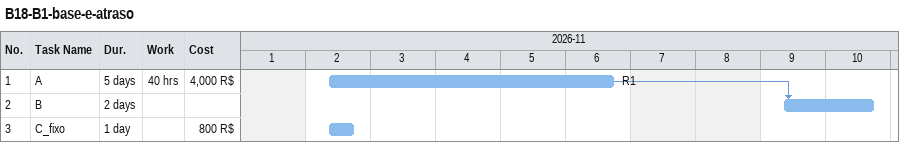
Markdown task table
B18-B1-base-e-atraso

| ID | Task | Duration | Start | Finish | Predecessors | Resources | Work (h) | Cost (R$) |
|---|---|---|---|---|---|---|---|---|
| 1 | A | 5d | 2026-11-02 | 2026-11-06 |  | R1 | 40 | 4000 |
| 2 | B | 2d | 2026-11-09 | 2026-11-10 | 1 |  |  |  |
| 3 | C_fixo | 1d | 2026-11-02 | 2026-11-02 |  |  |  | 800 |
